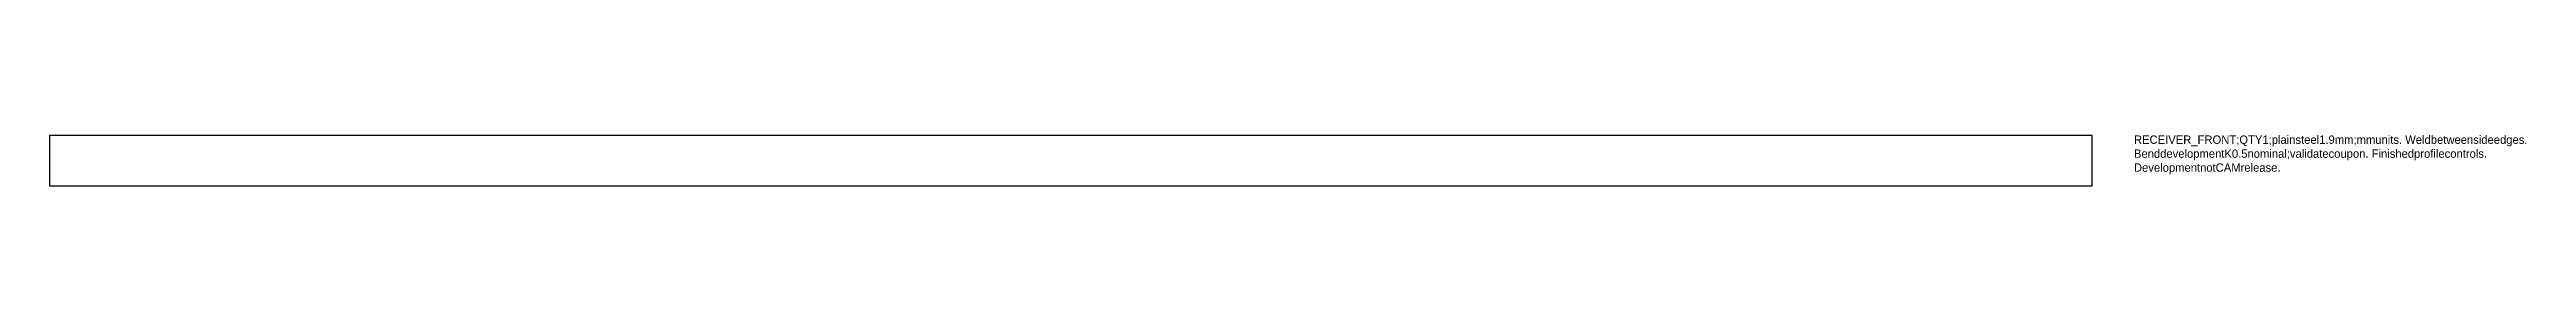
# Model space of a CAD drawing. Header units: millimetres. Extents: x 0 to 886, y 0 to 18.
import ezdxf

# ---------------------------------------------------------------- set-up
doc = ezdxf.new("R2010")
doc.units = ezdxf.units.MM
doc.layers.add('CUT_OUTER', color=7, linetype='Continuous')
doc.layers.add('SHOP_NOTES', color=7, linetype='Continuous')

msp = doc.modelspace()

# ---------------------------------------------------------------- linework, layer by layer
at = {"layer": 'CUT_OUTER'}
msp.add_lwpolyline([(0, 0), (730.2, 0), (730.2, 18.1), (0, 18.1)], close=True, dxfattribs=at)

# ---------------------------------------------------------------- texts
at = {"layer": 'SHOP_NOTES', "insert": (745.2, 18.1), "char_height": 3, "width": 160, "attachment_point": 1}
msp.add_mtext('RECEIVER_FRONT;QTY1;plainsteel1.9mm;mmunits. Weldbetweensideedges. BenddevelopmentK0.5nominal;validatecoupon. Finishedprofilecontrols. DevelopmentnotCAMrelease.', dxfattribs=at)

doc.saveas('drawing.dxf')
